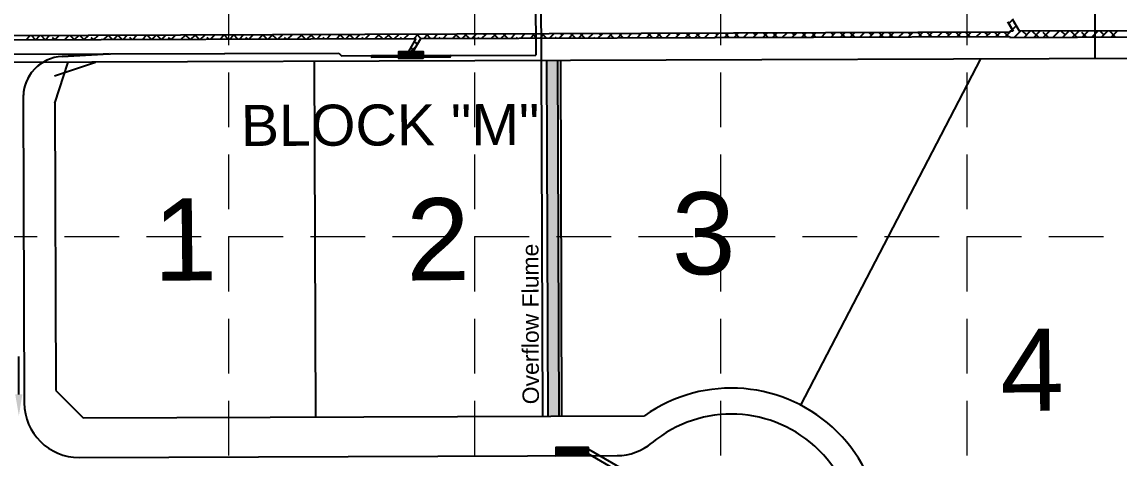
# Model space of a CAD drawing. Header units: inches. Extents: x 2468851 to 2474620, y 7110473 to 7114082.
# Drawn here: x 2471299.6 to 2471700.9, y 7112466.3 to 7112625.6 of the extents above; entities that cross this region are included whole.
import ezdxf
from ezdxf.enums import TextEntityAlignment as Align

# ---------------------------------------------------------------- set-up
doc = ezdxf.new("R2010")
doc.units = ezdxf.units.IN
doc.header["$MEASUREMENT"] = 0
doc.linetypes.add('HIDDEN', pattern=[0.375, 0.25, -0.125])
doc.linetypes.add('PHANTOM2', pattern=[3.15, 1.9, -0.25, 0.25, -0.25, 0.25, -0.25])
for name, color, linetype in [('BDY', 250, 'PHANTOM2'), ('BLOCKNO', 250, 'Continuous'), ('ex-pvmt', 7, 'Continuous'), ('ex-row', 1, 'Continuous'), ('ex-stm', 9, 'Continuous'), ('EXPVMT', 250, 'Continuous'), ('EXSTM', 250, 'Continuous'), ('FLOW', 250, 'Continuous'), ('FUTURE', 250, 'Continuous'), ('GRID', 254, 'HIDDEN'), ('LOT', 250, 'Continuous'), ('LOTNO', 250, 'Continuous'), ('PVMT', 250, 'Continuous'), ('SODDED LOT', 2, 'Continuous'), ('SROW', 250, 'Continuous'), ('STM', 1, 'Continuous')]:
    doc.layers.add(name, color=color, linetype=linetype)
doc.styles.get("Standard").update_dxf_attribs({"font": 'ARIAL.TTF'})

# ---------------------------------------------------------------- blocks, each defined once
blk = doc.blocks.new('1D')
at = {"layer": 'FLOW'}
for p, q in [((7.37, 11.5), (21.23, 11.5)), ((7.37, -11.5), (21.23, -11.5))]:
    blk.add_line(p, q, dxfattribs=at)
for points in [[(7.37, 10.2), (7.37, 12.8), (-0.43, 11.5)], [(7.37, -12.8), (7.37, -10.2), (-0.43, -11.5)]]:
    blk.add_solid(points, dxfattribs=at)

msp = doc.modelspace()

# ---------------------------------------------------------------- hatches: boundary and pattern name
at = {"layer": 'ex-pvmt'}
h = msp.add_hatch(dxfattribs=at)
h.set_pattern_fill('ANSI31', color=5, angle=0.5429, style=0)
h.set_pattern_definition([(45.5429055, (2464345.41847, 7106110.37613), (-0.0892218899, 0.0875468695), [])])
h.paths.add_polyline_path([(2471456.31, 7112612.91), (2471456.3, 7112613.41), (2471427.44, 7112613.31), (2471427.45, 7112612.81), (2471437.45, 7112612.84), (2471437.45, 7112612.34), (2471446.31, 7112612.37), (2471446.31, 7112612.87)])
at = {"layer": 'EXPVMT'}
h = msp.add_hatch(dxfattribs=at)
h.set_pattern_fill('ANSI31', color=5, angle=0.5429, style=0)
h.set_pattern_definition([(45.5429055, (2464345.41855, 7106110.37611), (-0.0892218899, 0.0875468695), [])])
h.paths.add_polyline_path([(2471456.31, 7112612.91), (2471456.3, 7112613.41), (2471427.44, 7112613.31), (2471427.45, 7112612.81), (2471437.45, 7112612.84), (2471437.45, 7112612.34), (2471446.31, 7112612.37), (2471446.31, 7112612.87)])
at = {"layer": 'PVMT'}
h = msp.add_hatch(dxfattribs=at)
h.set_pattern_fill('CONCRETE', scale=10, angle=89.9854, style=0)
h.set_pattern_definition([(134.9854, (2472223.992, 7111378.821), (-10.000045, 0.002547), [1.4142, -2.8285, 0.7071, -4.2426, 1.4142, -3.535536]), (224.9854, (2472223.4934, 7111385.321), (-0.002547, -10.000045), [1.41421, -2.1213, 0.7071, -3.5355, 1.41421, -4.949816]), (153.42035, (2472225.4914, 7111377.3203), (-10, 0.002547), [1.118, -4.472, 1.118, -4.47234]), (206.55046, (2472225.4914, 7111377.3203), (-10, 0.002547), [1.118, -4.472, 1.118, -4.47234]), (89.9854, (2472224.491, 7111377.321), (-10, 0.00255), [0.5, -4, 1, -4, 0.5]), (89.9854, (2472222.991, 7111377.321), (-10, 0.00255), [-1.5, 1, -4, 0, -3.5, 0]), (89.9854, (2472222.491, 7111377.321), (-10, 0.00255), [-4, 0, -3, 1, -2, 0]), (89.9854, (2472220.991, 7111377.321), (-10, 0.00255), [-2, 0, -2.5, 1, -4.5, 0]), (89.9854, (2472219.491, 7111377.322), (-10, 0.00255), [-2, 1, -4, 1, -2, 0]), (89.9854, (2472216.991, 7111377.322), (-10, 0.00255), [-1.5, 1, -2, 0, -5.5, 0]), (89.9854, (2472216.491, 7111377.323), (-10, 0.00255), [-2, 0, -6, 1, -1, 0]), (179.9854, (2472223.492, 7111377.821), (-0.00255, -10), [-3, 0, -3, 0, -4, 0]), (179.9854, (2472225.492, 7111378.82), (-0.00255, -10), [-1.5, 1, -4, 0, -3.5, 0]), (179.9854, (2472225.492, 7111379.82), (-0.00255, -10), [-4, 0, -3.5, 1, -1.5, 0]), (179.9854, (2472225.493, 7111385.32), (-0.00255, -10), [-2, 1, -5, 1, -1, 0]), (179.9854, (2472224.492, 7111378.321), (-0.00255, -10), [-3, 0, -3.5, 0, -3.5, 0]), (179.9854, (2472224.492, 7111379.321), (-0.00255, -10), [-2.5, 0, -5.5, 0, -2, 0]), (179.9854, (2472223.992, 7111380.321), (-0.00255, -10), [-5, 0, -1.5, 0, -3.5, 0]), (179.9854, (2472224.992, 7111380.82), (-0.00255, -10), [-4.5, 0, -2, 0, -2.5, 0]), (179.9854, (2472223.493, 7111381.821), (-0.00255, -10), [-4, 0, -1.5, 0, -4, 0]), (179.9854, (2472222.993, 7111382.321), (-0.00255, -10), [-4.5, 0, -2, 0, -3.5, 0]), (179.9854, (2472225.493, 7111382.82), (-0.00255, -10), [-6, 0, -2.5, 0, -1.5, 0]), (179.9854, (2472223.993, 7111383.321), (-0.00255, -10), [-2, 0, -4, 0, -4, 0]), (179.9854, (2472224.493, 7111383.821), (-0.00255, -10), [-4.5, 0, -2.5, 0, -3, 0]), (179.9854, (2472224.993, 7111384.32), (-0.00255, -10), [-4, 0, -3, 0, -3, 0]), (179.9854, (2472224.493, 7111385.321), (-0.00255, -10), [-3, 0, -3, 0, -4, 0]), (179.9854, (2472223.994, 7111386.321), (-0.00255, -10), [-4, 0, -2, 0, -4, 0]), (179.9854, (2472223.494, 7111386.821), (-0.00255, -10), [-1.5, 0, -6, 0, -2.5, 0])])
h.paths.add_polyline_path([(2471495.53, 7112611.61), (2471491.53, 7112611.6), (2471491.97, 7112481.6), (2471495.97, 7112481.61)])
at = {"layer": 'SODDED LOT', "linetype": 'Continuous'}
h = msp.add_hatch(dxfattribs=at)
h.set_pattern_fill('ANSI31', color=256, scale=40, style=0)
h.paths.add_polyline_path([(2472093.27, 7112787.68), (2472221.59, 7112787.6), (2472221.08, 7112667.42), (2472093.19, 7112666.7), (2472093.19, 7112679.12), (2472093.23, 7112787.69)])
h.paths.add_polyline_path([(2471960.54, 7112505.35), (2471959.71, 7112628.22), (2472033.69, 7112628.18), (2472034.41, 7112505.21), (2471960.54, 7112505.34)])
h.paths.add_polyline_path([(2472943.89, 7112483.19), (2472828.59, 7112440.6), (2472835.74, 7112422.59), (2472839.67, 7112413.52), (2472848.01, 7112395.55), (2472853.04, 7112385.9), (2472858.54, 7112375.56), (2472870.46, 7112355.81), (2472902.04, 7112375.66), (2472974.15, 7112421.81), (2472963.65, 7112439.45), (2472954.73, 7112457.18), (2472946.69, 7112476.09), (2472944.08, 7112483.06)])
h.paths.add_polyline_path([(2473207.06, 7112415.58), (2473209.53, 7112419.29), (2473291.23, 7112550.2), (2473277.07, 7112559.74), (2473268.68, 7112565.82), (2473245.98, 7112583.4), (2473233.38, 7112592.16), (2473227.76, 7112595.82), (2473221.45, 7112599.4), (2473212.26, 7112604.76), (2473198.38, 7112611.83), (2473179.61, 7112620.06), (2473160.96, 7112626.49), (2473143.61, 7112631.4), (2473124.73, 7112635.28), (2473119.22, 7112635.24), (2473114.46, 7112633.66), (2473110.42, 7112630.84), (2473107.89, 7112626.3), (2473106.59, 7112621.61), (2473105.41, 7112606.64), (2473105.49, 7112593.24), (2473106.92, 7112578.87), (2473109.79, 7112566.01), (2473113.82, 7112552.87), (2473118.84, 7112540.86), (2473119.62, 7112539.28), (2473125.49, 7112528.42), (2473132.54, 7112517.6), (2473154.47, 7112487.42), (2473189.13, 7112440.05), (2473207, 7112415.61)])
h.paths.add_polyline_path([(2472149.87, 7113580.61), (2472139.15, 7113587.25), (2472148.34, 7113599.5), (2472129.96, 7113617.37), (2472301.04, 7113620.95), (2472421.05, 7113670.47), (2472435.86, 7113657.7), (2472418.5, 7113656.68), (2472386.32, 7113644.43), (2472349.55, 7113630.65), (2472301.04, 7113613.8), (2472253.54, 7113608.18), (2472206.05, 7113607.67), (2472182.05, 7113606.65), (2472168.77, 7113602.57), (2472156, 7113590.31)])
h.paths.add_polyline_path([(2472770.94, 7113693.31), (2472783.83, 7113696.4), (2473029.19, 7113695.37), (2473046.2, 7113689.7), (2473045.68, 7113705.68), (2472771.46, 7113707.22)])
h.paths.add_polyline_path([(2473645.39, 7113690.66), (2473644.98, 7113704.58), (2473380.05, 7113706.22), (2473375.55, 7113692.3), (2473381.69, 7113694.76), (2473634.33, 7113693.94)])
h.paths.add_polyline_path([(2473661.81, 7113026.94), (2473687.47, 7113025.61), (2473728.46, 7113019.28), (2473771.12, 7113012.61), (2473800.78, 7113000.62), (2473816.11, 7112991.96), (2473817.62, 7112992.3), (2473826.58, 7112958.99), (2473778.33, 7112869.43), (2473754.23, 7112818.27), (2473704.86, 7112707.31), (2473675.95, 7112628.52), (2473649.37, 7112551.6), (2473609.35, 7112401.13), (2473621.99, 7112397.24), (2473660.24, 7112541.42), (2473686.99, 7112623.57), (2473721.05, 7112713.98), (2473756.54, 7112795.8), (2473776.21, 7112842.14), (2473803.69, 7112892.8), (2473821.26, 7112931.75), (2473838.19, 7112953.92), (2473843.82, 7112970.36), (2473841.57, 7112984.99), (2473834.36, 7112995.8), (2473821.75, 7113003.46), (2473803.51, 7113011.56), (2473780.76, 7113020.12), (2473754.18, 7113027.78), (2473717.91, 7113032.73), (2473683.75, 7113037.76), (2473675.22, 7113037.54), (2473668.46, 7113034.66), (2473663.02, 7113029.01)])
h.paths.add_polyline_path([(2473971.46, 7113199.84), (2473953.3, 7113211.94), (2473941.19, 7113192.09), (2473861.1, 7113065.57), (2473810.53, 7113087.5), (2473761.17, 7113101.51), (2473720.96, 7113106.99), (2473697.2, 7113110.44), (2473674.12, 7113113.74), (2473679.51, 7113105.34), (2473686.71, 7113099.95), (2473703.5, 7113097.55), (2473742.47, 7113092.16), (2473787.44, 7113083.17), (2473826.42, 7113069.98), (2473851, 7113058.59), (2473862.39, 7113053.19), (2473874.39, 7113053.49), (2473885.78, 7113058.29), (2473895.97, 7113069.68), (2473937.95, 7113137.71), (2473969.87, 7113198.61)])
h.paths.add_polyline_path([(2474189.42, 7113705.55), (2474212.71, 7113695.29), (2474173.05, 7113585.51), (2474125.46, 7113471.59), (2474078.44, 7113374.03), (2473995.24, 7113231.38), (2473980.72, 7113211.84), (2473961.73, 7113224.12), (2474019.25, 7113316.23), (2474060.01, 7113393.26), (2474123.11, 7113525), (2474155.5, 7113608.17)])
h.paths.add_polyline_path([(2472613.26, 7113048.11), (2472742.65, 7113047.89), (2472742.87, 7112984.1), (2472740.21, 7112975.02), (2472732.24, 7112966.82), (2472722.71, 7112964.61), (2472628.32, 7112964.83), (2472620.35, 7112967.71), (2472615.69, 7112974.13), (2472614.14, 7112982.33), (2472613.26, 7112995.17)])
h.paths.add_polyline_path([(2472069.94, 7112331.55), (2472070.27, 7112318.14), (2472070.57, 7112197.11), (2471996.68, 7112197.18), (2471995.85, 7112331.7), (2472070.2, 7112331.62)])
h.paths.add_polyline_path([(2472440.24, 7112197.06), (2472440.35, 7112331.72), (2472514.33, 7112331.71), (2472514.08, 7112311.45), (2472514.13, 7112197.08), (2472440.38, 7112197.08)])
h.paths.add_polyline_path([(2471733.82, 7111882.26), (2471733.82, 7111970.43), (2471868.56, 7111970.92), (2471868.33, 7111882.52), (2471840.59, 7111882.44), (2471733.92, 7111881.99)])
edge = h.paths.add_edge_path()
edge.add_line((2471343.49, 7111970.99), (2471344.1, 7111826.58))
edge.add_line((2471344.1, 7111826.58), (2471538.48, 7111827.27))
edge.add_arc((2471538.41, 7111847.27), 20, 270.2036, 360.1993)
edge.add_line((2471558.41, 7111847.34), (2471558.39, 7111971.64))
edge.add_line((2471558.39, 7111971.64), (2471343.54, 7111970.92))
edge.add_line((2471343.54, 7111970.92), (2471343.49, 7111970.99))
h.paths.add_polyline_path([(2471436.46, 7111651.34), (2471435.9, 7111795.94), (2471345.57, 7111795.65), (2471346.01, 7111779.03), (2471346.34, 7111651.2), (2471436.36, 7111651.42)])
edge = h.paths.add_edge_path()
edge.add_line((2470893.92, 7111969.77), (2470893.47, 7112114.02))
edge.add_line((2470893.47, 7112114.02), (2470801.61, 7112113.73))
edge.add_arc((2470801.67, 7112093.74), 19.99, 90.1777, 179.3767)
edge.add_line((2470781.69, 7112093.96), (2470781.61, 7112090.91))
edge.add_line((2470781.61, 7112090.91), (2470782.08, 7111968.84))
edge.add_line((2470782.08, 7111968.84), (2470894, 7111969.62))
edge.add_line((2470894, 7111969.62), (2470893.92, 7111969.77))
h.paths.add_polyline_path([(2470750.33, 7112143.41), (2470731.58, 7112143.47), (2470623.88, 7112143.12), (2470623.33, 7112319.59), (2470749.92, 7112320.06), (2470750.44, 7112143.38)])
h.paths.add_polyline_path([(2470605.1, 7111911.51), (2470605.12, 7111834.55), (2470462.4, 7111834.08), (2470462.15, 7111910.96), (2470480.76, 7111911.1), (2470605.11, 7111911.52)])
at = {"layer": 'SODDED LOT'}
h = msp.add_hatch(dxfattribs=at)
h.set_pattern_fill('ANSI31', color=256, scale=40, style=0)
edge = h.paths.add_edge_path()
edge.add_line((2471878.14, 7111617.81), (2471733.92, 7111616.99))
edge.add_line((2471733.92, 7111616.99), (2471734.18, 7111508.06))
edge.add_line((2471734.18, 7111508.06), (2471859.31, 7111508.34))
edge.add_arc((2471859.27, 7111527.78), 19.44, 270.1281, 365.8334)
edge.add_line((2471878.6, 7111529.75), (2471878.43, 7111615.84))
edge.add_line((2471878.43, 7111615.84), (2471878.14, 7111617.81))
h.paths.add_polyline_path([(2471515.94, 7111475.91), (2471516.13, 7111331.66), (2471426.75, 7111331.66), (2471425.57, 7111475.63)])
h.paths.add_polyline_path([(2471163.92, 7111825.55), (2471163.11, 7111970.3), (2471074.78, 7111968.28), (2471074.38, 7111826.35)])
h.paths.add_polyline_path([(2470983.7, 7111825.12), (2470983.24, 7111969.87), (2470894.17, 7111968.95), (2470894.63, 7111825.58)])
h.paths.add_polyline_path([(2470462.54, 7111834), (2470614.22, 7111834.65), (2470616.16, 7111789.71), (2470750.69, 7111790.68), (2470751.01, 7111702.42), (2470616.8, 7111702.42), (2470615.83, 7111759), (2470605.81, 7111757.38), (2470463.51, 7111758.67)])
h.paths.add_polyline_path([(2470113.06, 7111496.01), (2470072.97, 7111368.32), (2470108.65, 7111357.77), (2470153.2, 7111347.74), (2470207.79, 7111335.38), (2470236.95, 7111331.19), (2470298.11, 7111325.02), (2470314.47, 7111323.88), (2470322.8, 7111457.64), (2470251.12, 7111464.45), (2470181.78, 7111477.77)])
h.paths.add_polyline_path([(2469651.46, 7111700.86), (2469516.57, 7111699.32), (2469517.53, 7111609.54), (2469562.54, 7111591.28), (2469580.04, 7111585.32), (2469605.81, 7111578.2), (2469620.57, 7111574.84), (2469632.5, 7111573.42), (2469636.94, 7111573.89), (2469641.49, 7111575.41), (2469645.37, 7111578.15), (2469648.39, 7111581.55), (2469651.14, 7111586.66), (2469652.37, 7111591.68), (2469652.18, 7111601.14)])
edge = h.paths.add_edge_path()
edge.add_line((2470431.89, 7111667.04), (2470417.42, 7111666.88))
edge.add_line((2470417.42, 7111666.88), (2470297.6, 7111666.45))
edge.add_line((2470297.6, 7111666.45), (2470297.94, 7111491.19))
edge.add_line((2470297.94, 7111491.19), (2470338, 7111488.45))
edge.add_line((2470338, 7111488.45), (2470383.55, 7111487.7))
edge.add_line((2470383.55, 7111487.7), (2470414.18, 7111488.82))
edge.add_arc((2470413.48, 7111507.87), 19.06, 272.1037, 359.9465)
edge.add_line((2470432.54, 7111507.85), (2470431.94, 7111665.77))
edge.add_line((2470431.94, 7111665.77), (2470431.89, 7111667.04))
h.paths.add_polyline_path([(2470001.06, 7111707.22), (2470149.45, 7111666.19), (2470148.76, 7111841.57), (2470001.33, 7111840.86)])
edge = h.paths.add_edge_path()
edge.add_line((2469778.45, 7111705.57), (2469682.37, 7111705.53))
edge.add_line((2469682.37, 7111705.53), (2469683.62, 7111588.73))
edge.add_arc((2469701.77, 7111588.93), 18.15, 180.6134, 277.0441)
edge.add_line((2469703.99, 7111570.92), (2469779.71, 7111571.39))
edge.add_line((2469779.71, 7111571.39), (2469779.64, 7111586.31))
edge.add_line((2469779.64, 7111586.31), (2469778.45, 7111705.57))
h.paths.add_polyline_path([(2470015.75, 7112006.16), (2470015.99, 7111872), (2470095.33, 7111872.74), (2470094.59, 7112006.9), (2470099.29, 7112006.9), (2470098.86, 7112141.12), (2470021.38, 7112140.9), (2470020.72, 7112007.15)])
h.paths.add_polyline_path([(2469776.58, 7112005.55), (2469856.02, 7112005.8), (2469856.49, 7111871.77), (2469777.08, 7111871.31), (2469777.08, 7111885.96)])
edge = h.paths.add_edge_path()
edge.add_line((2469786.45, 7112005.92), (2469785.68, 7112140.02))
edge.add_line((2469785.68, 7112140.02), (2469713.34, 7112139.91))
edge.add_arc((2469713.38, 7112119.63), 20.27, 90.093, 165.6857)
edge.add_arc((2470143.68, 7112009.84), 464.36, 165.6857, 180.536)
edge.add_line((2469679.34, 7112005.49), (2469785.96, 7112005.86))
edge.add_line((2469785.96, 7112005.86), (2469786.45, 7112005.92))
h.paths.add_polyline_path([(2469649.6, 7111848.84), (2469635.2, 7111848.75), (2469515.35, 7111847.42), (2469515.62, 7111823.32), (2469381.31, 7111821.85), (2469381.93, 7111748.24), (2469396.3, 7111748.24), (2469516.28, 7111749.42), (2469516.06, 7111773.6), (2469650.36, 7111775)])
h.paths.add_polyline_path([(2469651.21, 7112064.55), (2469634.57, 7112066.16), (2469517.7, 7112080.49), (2469516.64, 7112069.09), (2469514.68, 7112044.74), (2469514.3, 7111995.84), (2469514.75, 7111921.62), (2469649.01, 7111922.88), (2469647.99, 7111997.16), (2469648.39, 7112022.09), (2469649.17, 7112040.78)])
h.paths.add_polyline_path([(2469348.37, 7111996.14), (2469333.8, 7111995.88), (2469211.95, 7111994.68), (2469213.43, 7111846.88), (2469349.74, 7111848.08)])
edge = h.paths.add_edge_path()
edge.add_line((2469730.73, 7112440.03), (2469731.15, 7112305.56))
edge.add_line((2469731.15, 7112305.56), (2469808.21, 7112305.54))
edge.add_line((2469808.21, 7112305.54), (2470037.38, 7112306.59))
edge.add_line((2470037.38, 7112306.59), (2470037.82, 7112172.28))
edge.add_line((2470037.82, 7112172.28), (2469741.34, 7112171.2))
edge.add_arc((2469741.22, 7112203.44), 32.23, 246.0227, 270.2078, ccw=False)
edge.add_arc((2469697.26, 7112140.01), 45.9, 47.7551, 171.3864)
edge.add_line((2469651.88, 7112146.88), (2469532.82, 7112163.94))
edge.add_line((2469532.82, 7112163.94), (2469542.24, 7112198.47))
edge.add_line((2469542.24, 7112198.47), (2469562.19, 7112256.01))
edge.add_line((2469562.19, 7112256.01), (2469579.94, 7112304.73))
edge.add_line((2469579.94, 7112304.73), (2469573.93, 7112305.1))
edge.add_line((2469573.93, 7112305.1), (2469573.43, 7112439.53))
edge.add_line((2469573.43, 7112439.53), (2469730.73, 7112440.03))
h.paths.add_polyline_path([(2470018.68, 7112606.6), (2470019.14, 7112472.29), (2470094.74, 7112472.83), (2470094.31, 7112486.95), (2470094.13, 7112606.77)])
h.paths.add_polyline_path([(2469792.37, 7112605.8), (2469792.71, 7112471.2), (2469716.66, 7112471.33), (2469716.66, 7112486.16), (2469716.53, 7112605.8)])
h.paths.add_polyline_path([(2470020.12, 7112140.9), (2470020.45, 7112006.75), (2469864, 7112006.19), (2469863.37, 7112140.41)])
h.paths.add_polyline_path([(2471074.5, 7112290.24), (2471164.61, 7112290.54), (2471163.96, 7112435.01), (2471074.15, 7112434.66)])
edge = h.paths.add_edge_path()
edge.add_line((2471343.8, 7111971.44), (2471344.7, 7112114.95))
edge.add_line((2471344.7, 7112114.95), (2471539.87, 7112116.18))
edge.add_arc((2471539.99, 7112097.82), 18.36, 0.6652, 90.3626, ccw=False)
edge.add_line((2471558.35, 7112098.03), (2471558.44, 7111971.6))
edge.add_line((2471558.44, 7111971.6), (2471343.8, 7111971.44))
h.paths.add_polyline_path([(2471733.95, 7111796.93), (2471589.88, 7111797.21), (2471589.6, 7111707.83), (2471733.95, 7111707.27)])
h.paths.add_polyline_path([(2471256.55, 7111650.5), (2471346.65, 7111651.4), (2471345.56, 7111795.58), (2471256.09, 7111794.88)])
h.paths.add_polyline_path([(2470896.14, 7111649.75), (2470986.24, 7111650.18), (2470985.81, 7111794.06), (2470895.5, 7111793.85)])
h.paths.add_polyline_path([(2471075.94, 7111650.02), (2471166.38, 7111650.42), (2471165.98, 7111506.4), (2471076.34, 7111505.2)])
edge = h.paths.add_edge_path()
edge.add_line((2470616.6, 7111503.76), (2470614.57, 7111613.54))
edge.add_line((2470614.57, 7111613.54), (2470751.96, 7111614.46))
edge.add_line((2470751.96, 7111614.46), (2470752.52, 7111524.23))
edge.add_arc((2470733.02, 7111524.11), 19.51, -88.4919, 0.3567, ccw=False)
edge.add_line((2470733.53, 7111504.61), (2470623.66, 7111504.15))
edge.add_line((2470623.66, 7111504.15), (2470616.6, 7111503.76))
h.paths.add_polyline_path([(2470463.61, 7111603.16), (2470613.04, 7111603.43), (2470612.86, 7111756.91), (2470462.93, 7111757.35)])
h.paths.add_polyline_path([(2469852.56, 7111706.18), (2469854.08, 7111571.62), (2469927.93, 7111571.62), (2469926.61, 7111705.99)])
edge = h.paths.add_edge_path()
edge.add_line((2470297.32, 7111740.55), (2470297.26, 7111841.96))
edge.add_line((2470297.26, 7111841.96), (2470411.86, 7111842.43))
edge.add_arc((2470411.94, 7111822.98), 19.45, 2.0481, 90.236, ccw=False)
edge.add_line((2470431.37, 7111823.68), (2470431.8, 7111741.01))
edge.add_line((2470431.8, 7111741.01), (2470297.32, 7111740.55))
h.paths.add_polyline_path([(2470148.95, 7111841.35), (2470149.53, 7111666.08), (2470297.52, 7111666.62), (2470296.95, 7111841.9)])
h.paths.add_polyline_path([(2470001.09, 7111840.81), (2469926.23, 7111840.4), (2469926.77, 7111706.44), (2470001.47, 7111706.6)])
h.paths.add_polyline_path([(2469683.69, 7111706.18), (2469852.19, 7111706.18), (2469851.39, 7111840.13), (2469708.56, 7111840.13), (2469694.21, 7111838.66), (2469687.03, 7111833.81), (2469682.17, 7111824.5), (2469681.4, 7111811.11), (2469682.35, 7111706.12)])
h.paths.add_polyline_path([(2469381.01, 7112045.7), (2469514.27, 7112044.48), (2469517.52, 7112080.63), (2469651.2, 7112064.38), (2469658.51, 7112108.24), (2469658.51, 7112116.77), (2469656.48, 7112120.02), (2469653.23, 7112126.93), (2469652.82, 7112135.05), (2469650.38, 7112142.36), (2469650.38, 7112146.42), (2469532.96, 7112162.67), (2469523.62, 7112122.46), (2469389.54, 7112138.3), (2469384.67, 7112102.56), (2469381.42, 7112070.88)])
h.paths.add_polyline_path([(2470183.62, 7112307.12), (2470258.33, 7112308.1), (2470258, 7112441.02), (2470182.97, 7112441.02)])
h.paths.add_polyline_path([(2470033.71, 7112306.58), (2470108.63, 7112307.6), (2470107.61, 7112441.33), (2470033.02, 7112440.99)])
h.paths.add_polyline_path([(2469731.5, 7112305.73), (2469808.52, 7112305.95), (2469807.86, 7112440.37), (2469731.08, 7112440.06)])
h.paths.add_polyline_path([(2469437.23, 7112304.73), (2469573.71, 7112305.3), (2469572.86, 7112439.76), (2469497.13, 7112438.91), (2469488.66, 7112437.5), (2469481.59, 7112432.69), (2469477.35, 7112427.05), (2469474.24, 7112416.03)])
h.paths.add_polyline_path([(2470320.44, 7112607.52), (2470321.11, 7112473.23), (2470245.46, 7112472.87), (2470245.08, 7112607.02)])
h.paths.add_polyline_path([(2470177.76, 7112007.29), (2470416.4, 7112007.94), (2470430.92, 7112007.8), (2470430.5, 7112122.83), (2470430.45, 7112123.93), (2470430.28, 7112125.48), (2470430.04, 7112126.7), (2470429.95, 7112127.17), (2470429.65, 7112128.23), (2470429.51, 7112128.71), (2470428.96, 7112130.17), (2470428.29, 7112131.61), (2470427.44, 7112133.03), (2470426.6, 7112134.28), (2470425.56, 7112135.6), (2470424.51, 7112136.68), (2470423.41, 7112137.67), (2470421.96, 7112138.8), (2470420.8, 7112139.55), (2470419.24, 7112140.4), (2470417.84, 7112141.02), (2470416.4, 7112141.53), (2470415.05, 7112141.89), (2470413.14, 7112142.22), (2470411.73, 7112142.37), (2470177.16, 7112141.43)])
h.paths.add_polyline_path([(2470605.08, 7112373.61), (2470460.62, 7112373.35), (2470460.51, 7112450.56), (2470529.82, 7112450.15), (2470604.97, 7112450.55)])
at = {"layer": 'STM'}
h = msp.add_hatch(dxfattribs=at)
h.set_pattern_fill('ANSI31', color=5, scale=2, angle=90, style=0)
h.set_pattern_definition([(135, (2472219.64393, 7111475.85205), (-0.176776695, -0.176776695), [])])
h.paths.add_polyline_path([(2471506.85, 7112467.15), (2471506.84, 7112470.15), (2471494.84, 7112470.11), (2471494.85, 7112467.11)])

# ---------------------------------------------------------------- linework, layer by layer
at = {"layer": 'BDY', "color": 7, "linetype": 'Continuous'}
msp.add_line((2470604.37, 7112608.57), (2471712.15, 7112612.35), dxfattribs=at)
msp.add_line((2470604.37, 7112608.57), (2471712.15, 7112612.35), dxfattribs=at)
at = {"layer": 'ex-pvmt'}
for p, q in [((2471487.28, 7112684.51), (2471487.52, 7112613.51)), ((2471066.29, 7112613.08), (2471415.52, 7112614.27)), ((2471415.52, 7112614.27), (2471416.52, 7112613.27)), ((2471331.52, 7112613.98), (2471314.27, 7112613.06)), ((2471416.52, 7112613.27), (2471487.52, 7112613.51))]:
    msp.add_line(p, q, dxfattribs=at)
at = {"layer": 'ex-pvmt', "color": 5}
for p, q in [((2471437.44, 7112614.09), (2471446.3, 7112614.12)), ((2471440.39, 7112614.85), (2471440.4, 7112613.35)), ((2471443.35, 7112614.86), (2471443.35, 7112613.36))]:
    msp.add_line(p, q, dxfattribs=at)
for points in [[(2471437.45, 7112612.34), (2471437.44, 7112614.84), (2471446.3, 7112614.87), (2471446.31, 7112612.37)], [(2471456.31, 7112612.91), (2471456.3, 7112613.41), (2471427.44, 7112613.31), (2471427.45, 7112612.81), (2471437.45, 7112612.84), (2471437.45, 7112612.34), (2471446.31, 7112612.37), (2471446.31, 7112612.87)]]:
    msp.add_lwpolyline(points, close=True, dxfattribs=at)
at = {"layer": 'ex-pvmt'}
msp.add_arc((2471315.07, 7112598.08), 15, 93.0578, 180.1954, dxfattribs=at)
at = {"layer": 'ex-row', "color": 7}
for p, q in [((2471692.15, 7112612.21), (2471692.29, 7113174.21)), ((2471489.08, 7112744.08), (2471489.53, 7112611.52)), ((2471311.55, 7112605.91), (2471326.53, 7112610.97))]:
    msp.add_line(p, q, dxfattribs=at)
at = {"layer": 'ex-stm', "color": 5}
for p, q in [((2471660.55, 7112625.02), (2471662.01, 7112626.49)), ((2471664.47, 7112622.24), (2471661.93, 7112626.63)), ((2471664.47, 7112622.24), (2471661.93, 7112626.63)), ((2471660.2, 7112625.63), (2471662.16, 7112622.24)), ((2471662.16, 7112622.24), (2471660.2, 7112625.63)), ((2471662.16, 7112622.24), (2471660.96, 7112622.23)), ((2471662.16, 7112622.24), (2471660.96, 7112622.23)), ((2471660.96, 7112622.23), (2471660.96, 7112621.86)), ((2471660.96, 7112621.9), (2471661.3, 7112622.23)), ((2471660.96, 7112622.23), (2471660.96, 7112621.86)), ((2471661.85, 7112622.78), (2471663.31, 7112624.25)), ((2471662.86, 7112625.03), (2471662.59, 7112625.29)), ((2471662.59, 7112619.99), (2471664.84, 7112622.24)), ((2471712.18, 7112622.41), (2471664.47, 7112622.24)), ((2471712.18, 7112622.41), (2471664.47, 7112622.24)), ((2471667.01, 7112620.87), (2471665.64, 7112622.25)), ((2471666.13, 7112620), (2471668.39, 7112622.26)), ((2471671.4, 7112620.02), (2471669.16, 7112622.26)), ((2471669.68, 7112620.01), (2471671.94, 7112622.27)), ((2471673.23, 7112620.02), (2471675.49, 7112622.28)), ((2471676.78, 7112620.04), (2471679.03, 7112622.29)), ((2471681.15, 7112620.87), (2471679.73, 7112622.3)), ((2471680.32, 7112620.05), (2471682.58, 7112622.31)), ((2471685.5, 7112620.07), (2471683.25, 7112622.31)), ((2471683.87, 7112620.06), (2471686.13, 7112622.32)), ((2471687.42, 7112620.07), (2471689.68, 7112622.33)), ((2471690.97, 7112620.08), (2471693.22, 7112622.34)), ((2471695.29, 7112620.87), (2471693.82, 7112622.34)), ((2471694.51, 7112620.1), (2471696.77, 7112622.35)), ((2471699.59, 7112620.11), (2471697.35, 7112622.36)), ((2471698.06, 7112620.11), (2471700.32, 7112622.37)), ((2471660.96, 7112621.86), (2471243.48, 7112620.43)), ((2471660.96, 7112621.86), (2471243.48, 7112620.43)), ((2471246.93, 7112618.94), (2471443.73, 7112619.62)), ((2471246.93, 7112618.94), (2471443.73, 7112619.62)), ((2471301.1, 7112619.13), (2471302.61, 7112620.63)), ((2471304.58, 7112619.14), (2471303.09, 7112620.64)), ((2471304.65, 7112619.14), (2471306.16, 7112620.65)), ((2471308.11, 7112619.15), (2471306.61, 7112620.65)), ((2471308.2, 7112619.15), (2471309.7, 7112620.66)), ((2471311.63, 7112619.17), (2471310.8, 7112619.99)), ((2471311.75, 7112619.17), (2471313.25, 7112620.67)), ((2471315.29, 7112619.18), (2471316.8, 7112620.68)), ((2471318.68, 7112619.19), (2471317.18, 7112620.68)), ((2471318.84, 7112619.19), (2471320.35, 7112620.69)), ((2471322.2, 7112619.2), (2471320.71, 7112620.7)), ((2471322.39, 7112619.2), (2471323.89, 7112620.71)), ((2471325.72, 7112619.21), (2471324.95, 7112619.99)), ((2471325.94, 7112619.21), (2471327.44, 7112620.72)), ((2471329.48, 7112619.23), (2471330.99, 7112620.73)), ((2471332.77, 7112619.24), (2471331.28, 7112620.73)), ((2471333.03, 7112619.24), (2471334.54, 7112620.74)), ((2471336.29, 7112619.25), (2471334.8, 7112620.74)), ((2471336.58, 7112619.25), (2471338.09, 7112620.76)), ((2471339.82, 7112619.26), (2471339.09, 7112619.99)), ((2471340.13, 7112619.26), (2471341.63, 7112620.77)), ((2471343.68, 7112619.27), (2471345.18, 7112620.78)), ((2471346.86, 7112619.29), (2471345.37, 7112620.78)), ((2471347.22, 7112619.29), (2471348.73, 7112620.79)), ((2471350.39, 7112619.3), (2471348.89, 7112620.79)), ((2471350.77, 7112619.3), (2471352.28, 7112620.8)), ((2471353.91, 7112619.31), (2471353.23, 7112619.99)), ((2471354.32, 7112619.31), (2471355.82, 7112620.82)), ((2471357.87, 7112619.32), (2471359.37, 7112620.83)), ((2471360.96, 7112619.33), (2471359.46, 7112620.83)), ((2471361.41, 7112619.33), (2471362.92, 7112620.84)), ((2471364.48, 7112619.35), (2471362.99, 7112620.84)), ((2471364.96, 7112619.35), (2471366.47, 7112620.85)), ((2471368.01, 7112619.36), (2471367.37, 7112619.99)), ((2471368.51, 7112619.36), (2471370.01, 7112620.86)), ((2471372.06, 7112619.37), (2471373.56, 7112620.88)), ((2471375.05, 7112619.38), (2471373.56, 7112620.88)), ((2471375.6, 7112619.38), (2471377.11, 7112620.89)), ((2471378.58, 7112619.39), (2471377.08, 7112620.89)), ((2471379.15, 7112619.4), (2471380.66, 7112620.9)), ((2471382.1, 7112619.41), (2471381.51, 7112619.99)), ((2471382.7, 7112619.41), (2471384.2, 7112620.91)), ((2471384.17, 7112620.87), (2471384.13, 7112620.91)), ((2471386.25, 7112619.42), (2471387.75, 7112620.92)), ((2471389.15, 7112619.43), (2471387.65, 7112620.92)), ((2471389.79, 7112619.43), (2471391.3, 7112620.94)), ((2471392.67, 7112619.44), (2471391.18, 7112620.94)), ((2471393.34, 7112619.44), (2471394.85, 7112620.95)), ((2471396.19, 7112619.45), (2471395.66, 7112619.99)), ((2471396.89, 7112619.46), (2471398.39, 7112620.96)), ((2471398.31, 7112620.87), (2471398.22, 7112620.96)), ((2471400.44, 7112619.47), (2471401.94, 7112620.97)), ((2471403.24, 7112619.48), (2471401.75, 7112620.97)), ((2471403.98, 7112619.48), (2471405.49, 7112620.99)), ((2471406.76, 7112619.49), (2471405.27, 7112620.98)), ((2471407.53, 7112619.49), (2471409.04, 7112621)), ((2471410.29, 7112619.5), (2471409.8, 7112619.99)), ((2471411.08, 7112619.5), (2471412.59, 7112621.01)), ((2471412.45, 7112620.87), (2471412.32, 7112621.01)), ((2471414.63, 7112619.52), (2471416.13, 7112621.02)), ((2471417.34, 7112619.53), (2471415.84, 7112621.02)), ((2471418.18, 7112619.53), (2471419.68, 7112621.03)), ((2471420.86, 7112619.54), (2471419.36, 7112621.03)), ((2471421.72, 7112619.54), (2471423.23, 7112621.05)), ((2471424.38, 7112619.55), (2471423.94, 7112619.99)), ((2471425.27, 7112619.55), (2471426.78, 7112621.06)), ((2471426.59, 7112620.87), (2471426.41, 7112621.06)), ((2471428.82, 7112619.56), (2471430.32, 7112621.07)), ((2471431.43, 7112619.57), (2471429.93, 7112621.07)), ((2471432.37, 7112619.58), (2471433.87, 7112621.08)), ((2471434.95, 7112619.59), (2471433.46, 7112621.08)), ((2471435.91, 7112619.59), (2471437.42, 7112621.09)), ((2471438.48, 7112619.6), (2471438.08, 7112619.99)), ((2471439.46, 7112619.6), (2471440.97, 7112621.11)), ((2471440.73, 7112620.87), (2471440.5, 7112621.1)), ((2471443.73, 7112619.62), (2471441, 7112614.86)), ((2471443.73, 7112619.62), (2471441, 7112614.86)), ((2471442.73, 7112614.86), (2471445.46, 7112619.62)), ((2471442.73, 7112614.86), (2471445.46, 7112619.62)), ((2471443.01, 7112619.61), (2471444.51, 7112621.12)), ((2471444.2, 7112617.41), (2471443.39, 7112618.22)), ((2471445.52, 7112619.62), (2471444.03, 7112621.12)), ((2471445.46, 7112619.62), (2471660.97, 7112620.36)), ((2471445.46, 7112619.62), (2471660.97, 7112620.36)), ((2471446.56, 7112619.63), (2471448.06, 7112621.13)), ((2471449.05, 7112619.63), (2471447.55, 7112621.13)), ((2471450.1, 7112619.64), (2471451.61, 7112621.14)), ((2471452.57, 7112619.65), (2471452.23, 7112619.99)), ((2471453.65, 7112619.65), (2471455.16, 7112621.15)), ((2471454.88, 7112620.87), (2471454.6, 7112621.15)), ((2471457.2, 7112619.66), (2471458.7, 7112621.17)), ((2471459.62, 7112619.67), (2471458.12, 7112621.16)), ((2471460.75, 7112619.67), (2471462.25, 7112621.18)), ((2471463.14, 7112619.68), (2471461.65, 7112621.18)), ((2471464.29, 7112619.69), (2471465.8, 7112621.19)), ((2471466.66, 7112619.69), (2471466.37, 7112619.99)), ((2471467.84, 7112619.7), (2471469.35, 7112621.2)), ((2471469.02, 7112620.87), (2471468.69, 7112621.2)), ((2471471.39, 7112619.71), (2471472.9, 7112621.22)), ((2471473.71, 7112619.72), (2471472.22, 7112621.21)), ((2471474.94, 7112619.72), (2471476.44, 7112621.23)), ((2471477.24, 7112619.73), (2471475.74, 7112621.22)), ((2471478.49, 7112619.73), (2471479.99, 7112621.24)), ((2471480.76, 7112619.74), (2471480.51, 7112619.99)), ((2471482.03, 7112619.75), (2471483.54, 7112621.25)), ((2471483.16, 7112620.87), (2471482.79, 7112621.25)), ((2471485.58, 7112619.76), (2471487.09, 7112621.26)), ((2471487.81, 7112619.77), (2471486.31, 7112621.26)), ((2471489.13, 7112619.77), (2471490.63, 7112621.28)), ((2471491.33, 7112619.78), (2471489.83, 7112621.27)), ((2471492.68, 7112619.78), (2471494.18, 7112621.29)), ((2471494.85, 7112619.79), (2471494.65, 7112619.99)), ((2471496.22, 7112619.79), (2471497.73, 7112621.3)), ((2471497.3, 7112620.87), (2471496.88, 7112621.3)), ((2471499.77, 7112619.81), (2471501.28, 7112621.31)), ((2471501.9, 7112619.81), (2471500.4, 7112621.31)), ((2471503.32, 7112619.82), (2471504.82, 7112621.32)), ((2471505.42, 7112619.83), (2471503.93, 7112621.32)), ((2471506.87, 7112619.83), (2471508.37, 7112621.34)), ((2471508.95, 7112619.84), (2471508.79, 7112619.99)), ((2471510.41, 7112619.84), (2471511.92, 7112621.35)), ((2471511.45, 7112620.87), (2471510.98, 7112621.34)), ((2471513.96, 7112619.86), (2471515.47, 7112621.36)), ((2471515.99, 7112619.86), (2471514.5, 7112621.36)), ((2471517.51, 7112619.87), (2471519.01, 7112621.37)), ((2471519.52, 7112619.87), (2471518.02, 7112621.37)), ((2471521.06, 7112619.88), (2471522.56, 7112621.38)), ((2471523.04, 7112619.89), (2471522.94, 7112619.99)), ((2471524.6, 7112619.89), (2471526.11, 7112621.4)), ((2471525.59, 7112620.87), (2471525.07, 7112621.39)), ((2471528.15, 7112619.9), (2471529.66, 7112621.41)), ((2471530.09, 7112619.91), (2471528.59, 7112621.41)), ((2471531.7, 7112619.92), (2471533.2, 7112621.42)), ((2471533.61, 7112619.92), (2471532.12, 7112621.42)), ((2471535.25, 7112619.93), (2471536.75, 7112621.43)), ((2471537.13, 7112619.93), (2471537.08, 7112619.99)), ((2471538.79, 7112619.94), (2471540.3, 7112621.44)), ((2471539.73, 7112620.87), (2471539.16, 7112621.44)), ((2471542.34, 7112619.95), (2471543.85, 7112621.46)), ((2471544.18, 7112619.96), (2471542.69, 7112621.45)), ((2471545.89, 7112619.96), (2471547.4, 7112621.47)), ((2471547.71, 7112619.97), (2471546.21, 7112621.47)), ((2471549.44, 7112619.98), (2471550.94, 7112621.48)), ((2471551.23, 7112619.98), (2471551.22, 7112619.99)), ((2471552.99, 7112619.99), (2471554.49, 7112621.49)), ((2471553.87, 7112620.87), (2471553.26, 7112621.49)), ((2471556.53, 7112620), (2471558.04, 7112621.51)), ((2471558.28, 7112620.01), (2471556.78, 7112621.5)), ((2471560.08, 7112620.01), (2471561.59, 7112621.52)), ((2471561.8, 7112620.02), (2471560.3, 7112621.51)), ((2471563.63, 7112620.02), (2471565.13, 7112621.53)), ((2471567.18, 7112620.04), (2471568.68, 7112621.54)), ((2471568.01, 7112620.87), (2471567.35, 7112621.54)), ((2471570.72, 7112620.05), (2471572.23, 7112621.55)), ((2471572.37, 7112620.05), (2471570.88, 7112621.55)), ((2471574.27, 7112620.06), (2471575.78, 7112621.57)), ((2471575.89, 7112620.07), (2471574.4, 7112621.56)), ((2471577.82, 7112620.07), (2471579.32, 7112621.58)), ((2471581.37, 7112620.08), (2471582.87, 7112621.59)), ((2471582.16, 7112620.87), (2471581.45, 7112621.59)), ((2471584.91, 7112620.1), (2471586.42, 7112621.6)), ((2471586.46, 7112620.1), (2471584.97, 7112621.6)), ((2471588.46, 7112620.11), (2471589.97, 7112621.61)), ((2471589.99, 7112620.11), (2471588.49, 7112621.61)), ((2471592.01, 7112620.12), (2471593.51, 7112621.63)), ((2471596.3, 7112620.87), (2471595.54, 7112621.63)), ((2471595.56, 7112620.13), (2471597.06, 7112621.64)), ((2471600.56, 7112620.15), (2471599.06, 7112621.65)), ((2471599.1, 7112620.15), (2471600.61, 7112621.65)), ((2471604.08, 7112620.16), (2471602.59, 7112621.66)), ((2471602.65, 7112620.16), (2471604.16, 7112621.66)), ((2471606.2, 7112620.17), (2471607.71, 7112621.67)), ((2471610.44, 7112620.87), (2471609.63, 7112621.68)), ((2471609.75, 7112620.18), (2471611.25, 7112621.69)), ((2471614.65, 7112620.2), (2471613.16, 7112621.69)), ((2471613.3, 7112620.19), (2471614.8, 7112621.7)), ((2471618.18, 7112620.21), (2471616.68, 7112621.71)), ((2471616.84, 7112620.21), (2471618.35, 7112621.71)), ((2471620.39, 7112620.22), (2471621.9, 7112621.72)), ((2471624.58, 7112620.87), (2471623.73, 7112621.73)), ((2471623.94, 7112620.23), (2471625.44, 7112621.74)), ((2471628.75, 7112620.25), (2471627.25, 7112621.74)), ((2471627.49, 7112620.24), (2471628.99, 7112621.75)), ((2471632.27, 7112620.26), (2471630.77, 7112621.75)), ((2471631.03, 7112620.25), (2471632.54, 7112621.76)), ((2471634.58, 7112620.27), (2471636.09, 7112621.77)), ((2471638.72, 7112620.87), (2471637.82, 7112621.78)), ((2471638.13, 7112620.28), (2471639.63, 7112621.78)), ((2471642.84, 7112620.29), (2471641.35, 7112621.79)), ((2471641.68, 7112620.29), (2471643.18, 7112621.8)), ((2471646.36, 7112620.31), (2471644.91, 7112621.76)), ((2471645.22, 7112620.3), (2471646.73, 7112621.81)), ((2471648.77, 7112620.31), (2471650.28, 7112621.82)), ((2471652.87, 7112620.87), (2471651.92, 7112621.83)), ((2471652.32, 7112620.33), (2471653.82, 7112621.83)), ((2471656.93, 7112620.34), (2471655.44, 7112621.84)), ((2471655.87, 7112620.34), (2471657.37, 7112621.84)), ((2471660.46, 7112620.35), (2471659.05, 7112621.76)), ((2471659.41, 7112620.35), (2471660.92, 7112621.86)), ((2471660.97, 7112620.36), (2471660.97, 7112619.98)), ((2471660.97, 7112620.36), (2471660.97, 7112619.98)), ((2471660.97, 7112619.98), (2471713.48, 7112620.16)), ((2471660.97, 7112619.98), (2471713.48, 7112620.16)), ((2471674.93, 7112620.03), (2471673.2, 7112621.76)), ((2471689.02, 7112620.08), (2471687.34, 7112621.76)), ((2471441, 7112614.86), (2471442.73, 7112614.86)), ((2471441, 7112614.86), (2471442.73, 7112614.86)), ((2471441.79, 7112614.86), (2471444, 7112617.06)), ((2471442.5, 7112615.57), (2471441.81, 7112616.26))]:
    msp.add_line(p, q, dxfattribs=at)
at = {"layer": 'EXPVMT'}
for p, q in [((2471487.28, 7112684.51), (2471487.52, 7112613.51)), ((2471069.57, 7112613.09), (2471415.52, 7112614.27)), ((2471415.52, 7112614.27), (2471416.52, 7112613.27)), ((2471416.52, 7112613.27), (2471487.52, 7112613.51))]:
    msp.add_line(p, q, dxfattribs=at)
at = {"layer": 'EXPVMT', "color": 5}
for p, q in [((2471437.44, 7112614.09), (2471446.3, 7112614.12)), ((2471440.39, 7112614.85), (2471440.4, 7112613.35)), ((2471443.35, 7112614.86), (2471443.35, 7112613.36))]:
    msp.add_line(p, q, dxfattribs=at)
for points in [[(2471437.45, 7112612.34), (2471437.44, 7112614.84), (2471446.3, 7112614.87), (2471446.31, 7112612.37)], [(2471456.31, 7112612.91), (2471456.3, 7112613.41), (2471427.44, 7112613.31), (2471427.45, 7112612.81), (2471437.45, 7112612.84), (2471437.45, 7112612.34), (2471446.31, 7112612.37), (2471446.31, 7112612.87)]]:
    msp.add_lwpolyline(points, close=True, dxfattribs=at)
at = {"layer": 'EXSTM', "color": 5}
for p, q in [((2471664.47, 7112622.24), (2471661.93, 7112626.63)), ((2471662.16, 7112622.24), (2471660.2, 7112625.63)), ((2471662.16, 7112622.24), (2471660.96, 7112622.23)), ((2471660.96, 7112622.23), (2471660.96, 7112621.86)), ((2471712.18, 7112622.41), (2471664.47, 7112622.24)), ((2471660.96, 7112621.86), (2471243.48, 7112620.43)), ((2471246.93, 7112618.94), (2471443.73, 7112619.62)), ((2471443.73, 7112619.62), (2471441, 7112614.86)), ((2471442.73, 7112614.86), (2471445.46, 7112619.62)), ((2471445.46, 7112619.62), (2471660.97, 7112620.36)), ((2471660.97, 7112620.36), (2471660.97, 7112619.98)), ((2471660.97, 7112619.98), (2471713.48, 7112620.16)), ((2471441, 7112614.86), (2471442.73, 7112614.86))]:
    msp.add_line(p, q, dxfattribs=at)
at = {"layer": 'FUTURE', "color": 7}
msp.add_line((2471311.55, 7112605.91), (2471326.53, 7112610.97), dxfattribs=at)
msp.add_arc((2471315.07, 7112598.08), 15, 93.0578, 180.1954, dxfattribs=at)
at = {"layer": 'GRID', "color": 252, "linetype": 'HIDDEN', "lineweight": 0, "ltscale": 80}
for p, q in [((2471375.16, 7113987.19), (2471375.16, 7110836.8)), ((2471465.16, 7113987.19), (2471465.16, 7110836.8)), ((2471555.16, 7113987.19), (2471555.16, 7110836.8)), ((2471645.16, 7113987.19), (2471645.16, 7110836.8)), ((2468945.16, 7112547.19), (2474525.16, 7112547.19))]:
    msp.add_line(p, q, dxfattribs=at)
at = {"layer": 'LOT', "color": 7}
for p, q in [((2471406.53, 7112611.31), (2471406.97, 7112481.31)), ((2471489.53, 7112611.59), (2471489.97, 7112481.59)), ((2471491.53, 7112611.6), (2471491.97, 7112481.6)), ((2471495.53, 7112611.61), (2471495.97, 7112481.61)), ((2471496.53, 7112611.61), (2471496.97, 7112481.61)), ((2471496.53, 7112611.61), (2471496.97, 7112481.61)), ((2471584.49, 7112485.61), (2471650.33, 7112612.14))]:
    msp.add_line(p, q, dxfattribs=at)
at = {"layer": 'PVMT'}
msp.add_line((2471314.27, 7112613.06), (2471331.52, 7112613.98), dxfattribs=at)
at = {"layer": 'PVMT', "color": 7}
for p, q in [((2471300.07, 7112598.1), (2471300.45, 7112486.44)), ((2471320.52, 7112466.51), (2471517.28, 7112467.18))]:
    msp.add_line(p, q, dxfattribs=at)
for centre, radius, start, end in [((2471315.07, 7112598.15), 15, 121.2974, 180.1954), ((2471315.07, 7112598.15), 15, 121.2974, 180.1954), ((2471320.45, 7112486.51), 20, 180.1954, 270.1954), ((2471559.1, 7112436.83), 45.5, 320.4285, 129.7523), ((2471517.21, 7112487.18), 20, 270.1954, 309.7523)]:
    msp.add_arc(centre, radius, start, end, dxfattribs=at)
at = {"layer": 'SROW', "color": 7}
for p, q in [((2471311.58, 7112595.98), (2471316.53, 7112611)), ((2471311.58, 7112595.98), (2471316.53, 7112611)), ((2471311.58, 7112595.98), (2471311.94, 7112490.98)), ((2471311.94, 7112490.98), (2471321.97, 7112481.02)), ((2471321.97, 7112481.02), (2471527.32, 7112481.72))]:
    msp.add_line(p, q, dxfattribs=at)
msp.add_arc((2471559.1, 7112436.83), 55, 324.8886, 125.2922, dxfattribs=at)
at = {"layer": 'STM', "color": 5}
for p, q in [((2471506.84, 7112469.52), (2471530.97, 7112455.57)), ((2471506.85, 7112467.78), (2471530.22, 7112454.27))]:
    msp.add_line(p, q, dxfattribs=at)
msp.add_lwpolyline([(2471506.85, 7112467.15), (2471506.84, 7112470.15), (2471494.84, 7112470.11), (2471494.85, 7112467.11)], close=True, dxfattribs=at)

# ---------------------------------------------------------------- block references
at = {"layer": 'FLOW', "color": 7, "rotation": 90.19540547412036}
msp.add_blockref('1D', (2471286.97, 7112482.12), dxfattribs=at)

# ---------------------------------------------------------------- texts
at = {"layer": 'BLOCKNO', "color": 7}
msp.add_text('BLOCK "M"', height=15, rotation=0.1954, dxfattribs=at).set_placement((2471434.25, 7112587.99), align=Align.MIDDLE)
at = {"layer": 'LOTNO', "color": 7}
for s, p in [('3', (2471548.91, 7112548.42)), ('1', (2471359.25, 7112546.14)), ('2', (2471451.75, 7112546.46)), ('4', (2471669.03, 7112498.5))]:
    msp.add_text(s, height=30, rotation=0.5429, dxfattribs=at).set_placement(p, align=Align.MIDDLE)
at = {"layer": 'PVMT', "color": 7}
msp.add_text('Overflow Flume', height=6, rotation=90.1954, dxfattribs=at).set_placement((2471488.71, 7112485.94))

doc.saveas('drawing.dxf')
